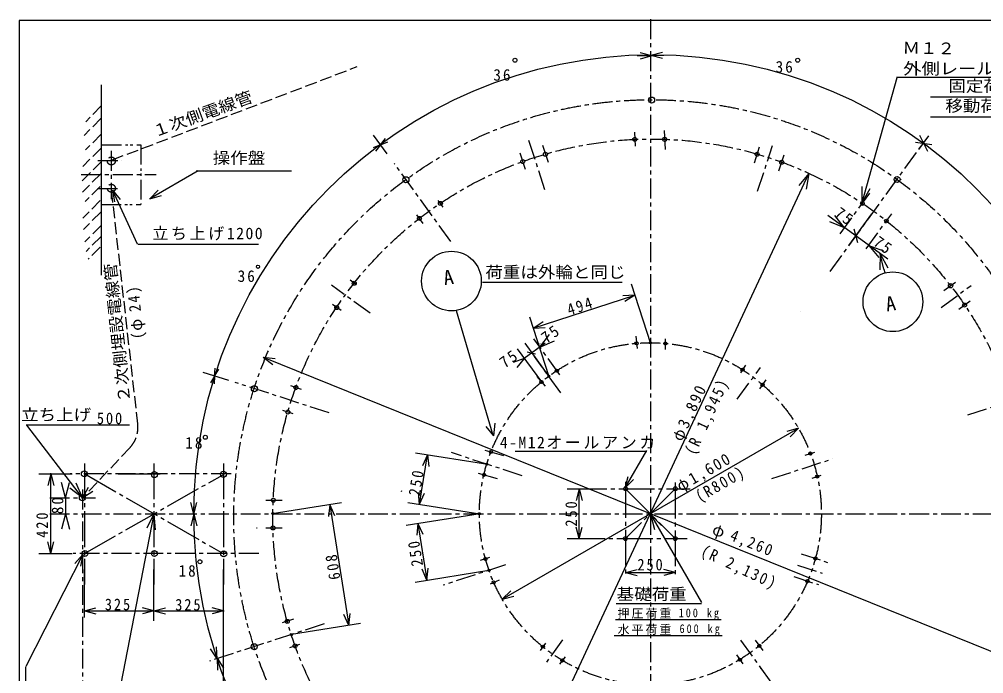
# Model space of a CAD drawing. Units: millimetres, scale not verified. Extents: x -3950 to 3950, y -2759 to 2747.
# Drawn here: x -3950 to 897, y -542 to 2747 of the extents above; entities that cross this region are included whole.
import ezdxf
from ezdxf.enums import TextEntityAlignment as Align

# ---------------------------------------------------------------- set-up
doc = ezdxf.new("R2010")
doc.units = ezdxf.units.MM
doc.header["$LTSCALE"] = 20
doc.header["$PDMODE"] = 32
doc.header["$PDSIZE"] = 10
for name, pattern in [('CHAIN1', [8, 5, -1, 1, -1]), ('CHAIN2', [12, 9, -1, 1, -1]), ('DASHED3', [4, 3, -1]), ('DOUBLE_CHAIN1', [8.8, 5, -1, 0.6, -0.6, 0.6, -1])]:
    doc.linetypes.add(name, pattern=pattern)
doc.layers.add('0-0', color=7, linetype='Continuous')
doc.styles.add('ＭＳ ゴシック', font='')
doc.styles.get('ＭＳ ゴシック').set_extended_font_data('MS Gothic')

msp = doc.modelspace()

# ---------------------------------------------------------------- linework, layer by layer
at = {"layer": '0-0', "linetype": 'CHAIN1'}
for p, q in [((-778.12, 2746.88), (-778.12, 256.83)), ((-708.45, 2188.21), (-703.54, 2092.9)), ((-1307.75, 1889.91), (-1391.99, 2149.17)), ((-858.25, 2180.5), (-854.62, 2109.89)), ((124.9, 1478.79), (601.41, 2134.65)), ((-3488.29, 2085.46), (-3488.29, 1843.39)), ((-1320.41, 2114.17), (-1291.86, 2028.65)), ((-255.14, 2026.35), (-229.04, 2106.69)), ((-238.82, 1882.43), (-163.87, 2113.1)), ((-3555.41, 2036.74), (-3434.37, 2036.74)), ((-1434.24, 2076.17), (-1406.69, 1993.65)), ((-132, 1984.66), (-105.4, 2066.51)), ((-1780.73, 1630.44), (-2065, 2021.7)), ((-3639.39, 1966.74), (-3262.58, 1966.74)), ((-3556.8, 1896.74), (-3441.33, 1896.74)), ((175.98, 1668.19), (325.36, 1873.79)), ((-1819.06, 1802.28), (-1843.85, 1836.4)), ((-1919.92, 1719.93), (-1951.65, 1763.61)), ((307.07, 1593.42), (435.41, 1770.07)), ((-2186.96, 1270.19), (-2380.6, 1410.88)), ((-2255.86, 1412.96), (-2286.73, 1435.39)), ((683.02, 1299.27), (834.33, 1409.2)), ((697.68, 1384.09), (755.35, 1425.98)), ((-2332.26, 1283.05), (-2375.27, 1314.3)), ((773.16, 1290.6), (829.3, 1331.39)), ((-1232.38, 960.76), (-1363.99, 1141.91)), ((-1332.29, 1115.29), (-1333.35, 1116.75)), ((-851.32, 1153.73), (-843.91, 1093.36)), ((-703.12, 1141.76), (-703.12, 1088.15)), ((-1227.93, 869.57), (-1360.33, 1051.81)), ((-341.11, 837.38), (-224.94, 997.28)), ((-299.12, 1009.36), (-325.05, 970.2)), ((-2392.17, 768.63), (-2864.96, 922.25)), ((-1349.12, 951.21), (-1306.38, 902.52)), ((-228.31, 890.56), (-195.67, 935.48)), ((816.88, 758.77), (1459.28, 967.49)), ((-2530.72, 887.25), (-2584.98, 904.88)), ((-2573.27, 764.39), (-2626.09, 781.55)), ((-1422.46, 453.56), (-1778.37, 569.2)), ((-1610.77, 581.09), (-1515.73, 554.67)), ((-167.78, 438.83), (138.03, 538.19)), ((-0.74, 556.19), (48.86, 572.31)), ((-2885.85, 462.5), (-3694.18, 462.5)), ((-1642.91, 465.48), (-1547.87, 439.05)), ((35.08, 441.66), (80.07, 456.28)), ((-3796.88, 342.5), (-3566.25, 342.5)), ((-3633, 383.96), (-3633, -2411.23)), ((-639.69, 348.72), (-639.65, 348.75)), ((-2710.23, 330.66), (-2629.04, 330.66)), ((-3796.88, 262.5), (1640.09, 262.5)), ((-778.12, 256.83), (-778.12, -2582.49)), ((-2758.52, 191.35), (-2754.41, 191.47)), ((-2710.23, 190.66), (-2629.04, 190.66)), ((-2746.14, 62.5), (-3679.78, 62.5)), ((-20.51, 60.81), (125.95, 13.22)), ((-1506.75, 4.68), (-1820.27, -97.19)), ((-1586.65, 41.81), (-1633.72, 26.51)), ((-39.05, 3.74), (85.6, -36.76)), ((-1582.19, -89.55), (-1536.63, -70.01)), ((-57.6, -53.32), (67.06, -93.82)), ((-2571.18, -267.57), (-2629.45, -286.5)), ((-2418.25, -291.48), (-2993.57, -478.42)), ((-1305.57, -387.73), (-1332.52, -424.82)), ((-1219.79, -371.74), (-1300.65, -483.04)), ((-325.79, -372.63), (-222.01, -515.48)), ((-251.2, -373.22), (-213.55, -425.04)), ((-2540.95, -394.44), (-2591.29, -410.8)), ((-1206.95, -456.15), (-1234.2, -493.66)), ((-345.84, -447.12), (-312.73, -492.69)), ((-227.78, -507.53), (-172.04, -584.25))]:
    msp.add_line(p, q, dxfattribs=at)
at = {"layer": '0-0'}
for p, q in [((-770.89, 2562.81), (-828.84, 2578.34)), ((-774.93, 2566.85), (-716.97, 2582.38)), ((-770.89, 2562.81), (-843.64, 2562.81)), ((-770.89, 2562.81), (-828.84, 2547.28)), ((-774.93, 2566.85), (-710.25, 2566.85)), ((-774.93, 2566.85), (-716.97, 2551.32)), ((285.78, 1827.04), (462.57, 2454.25)), ((459.15, 2456.52), (1604.03, 2456.52)), ((-3538.29, 2417.07), (-3538.29, 1461.27)), ((629.54, 2356.52), (1604.03, 2356.52)), ((629.54, 2256.52), (1604.03, 2256.52)), ((574.57, 2164.9), (614.23, 2084.71)), ((554.41, 2129.14), (635.83, 2118.45)), ((-3060.39, 1985.12), (-2582.49, 1985.12)), ((-1588.87, -1476.09), (19.19, 1972.41)), ((19.19, 1972.41), (-32.24, 1911.13)), ((19.19, 1972.41), (5.3, 1893.62)), ((285.78, 1827.04), (286.82, 1907.03)), ((285.78, 1827.04), (326.68, 1895.79)), ((-3482.05, 1887.99), (-3357.61, 1618.35)), ((-3482.05, 1887.99), (-3443.67, 1841.88)), ((-3482.05, 1887.99), (-3471.87, 1828.86)), ((-3293.66, 1845.14), (-3235.71, 1860.67)), ((414.93, 1541.78), (113.83, 1760.53)), ((198.13, 1699.06), (148.38, 1761.71)), ((219.79, 1609.39), (335.49, 1768.65)), ((198.13, 1699.06), (123.72, 1728.45)), ((198.13, 1699.06), (190.51, 1704.7)), ((244.96, 1693.72), (263.2, 1625.97)), ((-3354.49, 1617.51), (-2747.92, 1617.51)), ((319.24, 1610.95), (336.51, 1598.86)), ((319.24, 1610.95), (394.42, 1583.6)), ((319.24, 1610.95), (370.67, 1549.67)), ((377.62, 1567.59), (375.39, 1487.63)), ((396.1, 1491.45), (399.75, 1474.77)), ((-1622.21, 1425.33), (-920.58, 1425.33)), ((-874.46, 1417.99), (-776.89, 1117.7)), ((-1367.22, 1194.8), (-855.92, 1360.93)), ((-855.92, 1360.93), (-915.84, 1357.79)), ((-855.92, 1360.93), (-906.24, 1328.25)), ((-1754.39, 1283.41), (-1569.86, 657.7)), ((-1385.77, 1251.86), (-1288.19, 951.57)), ((-1367.22, 1194.8), (-1316.9, 1227.48)), ((-1367.22, 1194.8), (-1307.31, 1197.94)), ((-1333.46, 1099.79), (-1285.37, 1163.72)), ((-1307.14, 1119.08), (-1411.79, 1043.04)), ((-1409.18, 1119.1), (-1288.06, 952.39)), ((-1333.46, 1099.79), (-1259.85, 1131.11)), ((-778.15, 1121.42), (-779.25, 1125.02)), ((-1447.06, 1091.58), (-1325.93, 924.87)), ((-1397.02, 1075.98), (-1355.43, 1065.07)), ((-1333.46, 1099.79), (-1330.11, 1102.42)), ((-2723.92, 1048.81), (-2664.37, 1041.5)), ((-2723.92, 1048.81), (-2676.01, 1012.7)), ((-1411.79, 1043.04), (-1467.8, 1021.54)), ((-1411.79, 1043.04), (-1449.55, 996.41)), ((-1288.72, 953.29), (-1290.98, 960.85)), ((-3396, 707.66), (-3915.1, 707.66)), ((-3633, 342.5), (-3911.8, 707.78)), ((-1604.45, 700.59), (-1566.26, 653.71)), ((-1565.06, 653.9), (-1557.95, 717.8)), ((-1522.36, -167.75), (-33.66, 691.75)), ((-33.66, 691.75), (-91.62, 676.22)), ((-33.66, 691.75), (-76.09, 649.32)), ((-3052.55, 620.01), (-3051.21, 621.59)), ((-1957.76, 567.99), (-1595.43, 510.6)), ((-1937.86, 310.07), (-1898.5, 558.61)), ((-1898.5, 558.61), (-1922.9, 503.79)), ((-1898.5, 558.61), (-1892.23, 498.93)), ((-796.58, 575.43), (-1458.39, 575.43)), ((-904.92, 391.73), (-796.35, 579.78)), ((-1600.39, 511.29), (-1607.56, 512.48)), ((-3851.21, 462.5), (-3684.44, 462.5)), ((-3791.21, 462.5), (-3806.74, 404.54)), ((-3791.21, 462.5), (-3806.74, 404.54)), ((-3791.21, 62.5), (-3791.21, 465.31)), ((-3791.21, 463.74), (-3791.21, 462.5)), ((-3791.21, 462.5), (-3775.68, 404.54)), ((-3791.21, 462.5), (-3775.68, 404.54)), ((-904.92, 391.73), (-889.39, 449.69)), ((-3717.82, 342.5), (-3738.53, 419.77)), ((-3717.82, 342.5), (-3697.12, 419.77)), ((-3633, 342.5), (-3696.35, 391.36)), ((-3633, 342.5), (-3663.43, 416.49)), ((-904.92, 391.73), (-862.49, 434.16)), ((-3717.82, 342.5), (-3717.82, 262.5)), ((-1937.86, 310.07), (-1944.13, 369.74)), ((-1937.86, 310.07), (-1913.46, 364.88)), ((-1195.95, 387.5), (-1083.54, 387.5)), ((-1135.95, 387.5), (-1151.48, 329.54)), ((-1135.95, 137.5), (-1135.95, 387.5)), ((-1135.95, 387.5), (-1120.42, 329.54)), ((-3072.4, 260.25), (-3087.93, 318.2)), ((-3072.4, 260.25), (-3056.87, 318.2)), ((-3072.4, 260.25), (-3072.4, 298.15)), ((-2330.59, 317.12), (-2678.65, 262)), ((-2389.86, 307.74), (-2396.13, 248.07)), ((-2389.86, 307.74), (-2293.68, -299.47)), ((-2389.86, 307.74), (-2365.45, 252.93)), ((-1997.12, 319.46), (-1634.79, 262.07)), ((-3717.82, 262.5), (-3738.53, 185.23)), ((-3717.82, 262.5), (-3697.12, 185.23)), ((-3273, 261.3), (-3545.27, -1129.88)), ((-3273, 261.3), (-3308.16, 189.44)), ((-3273, 261.3), (-3267.52, 181.49)), ((-3072.4, 260.25), (-3087.93, 202.29)), ((-3072.4, 260.25), (-3072.4, 225.25)), ((-3072.4, 260.25), (-3056.87, 202.29)), ((-2675.45, 262.64), (-2670.3, 263.6)), ((-2005.25, 204.26), (-1634.33, 263)), ((-1637.55, 262.52), (-1642.03, 262.38)), ((-777.82, 260.09), (-521.15, -184.48)), ((-777.82, 260.09), (-721.26, 203.52)), ((-777.82, 260.09), (-757.12, 182.82)), ((-1945.99, 213.64), (-1952.26, 153.97)), ((-1945.99, 213.64), (-1900.84, -71.46)), ((-1945.99, 213.64), (-1921.59, 158.83)), ((-1135.95, 137.5), (-1151.48, 195.46)), ((-1135.95, 137.5), (-1120.42, 195.46)), ((-3791.21, 62.5), (-3806.74, 120.46)), ((-3791.21, 62.5), (-3775.68, 120.46)), ((-1195.95, 137.5), (-1083.54, 137.5)), ((-3630.07, 56.93), (-3916.7, -505.08)), ((-3851.21, 62.5), (-3684.44, 62.5)), ((-3630.07, 56.93), (-3670.24, 12.36)), ((-3630.07, 56.93), (-3642.57, -1.75)), ((-3623, -259.51), (-3623, -18.53)), ((-3273, -276.49), (-3273, -18.53)), ((-2923, -1103.89), (-2923, -18.53)), ((-1960.1, -80.85), (-1589.17, -22.1)), ((-1900.84, -71.46), (-1925.24, -16.65)), ((-1900.84, -71.46), (-1894.56, -11.79)), ((-1589.08, -22.15), (-1595.14, -23.23)), ((-903.12, -33.4), (-845.17, -17.87)), ((-903.12, -33.4), (-653.12, -33.4)), ((-903.12, -33.4), (-845.17, -48.93)), ((-653.12, -33.4), (-711.08, -17.87)), ((-653.12, -33.4), (-711.08, -48.93)), ((-1522.36, -167.75), (-1479.93, -125.33)), ((-1522.36, -167.75), (-1464.41, -152.22)), ((-520.34, -190.51), (-949.48, -190.51)), ((-3623, -225.48), (-3565.05, -209.95)), ((-3623, -225.48), (-3273, -225.48)), ((-3623, -225.48), (-3565.05, -241.01)), ((-3273, -225.48), (-3330.96, -209.95)), ((-3273, -225.48), (-3330.96, -241.01)), ((-3273, -225.48), (-3215.05, -209.95)), ((-3273, -225.48), (-3215.05, -241.01)), ((-3273, -225.48), (-2919.88, -225.48)), ((-2923, -225.48), (-2980.96, -209.95)), ((-2923, -225.48), (-2980.96, -241.01)), ((-2923, -225.48), (-2921.66, -225.48)), ((-2293.68, -299.47), (-2287.41, -239.8)), ((-2234.42, -290.08), (-2582.47, -345.21)), ((-2293.68, -299.47), (-2318.09, -244.65)), ((-422.62, -270.51), (-953.78, -270.51)), ((-2582.68, -345.37), (-2576.7, -344.67)), ((-416.94, -350.51), (-960.21, -350.51)), ((-2955.42, -466.84), (-2988.47, -416.77)), ((-2955.42, -466.84), (-2959.01, -406.95)), ((-2955.42, -463.84), (-2947.9, -487.87)), ((-2955.42, -463.84), (-2923.31, -514.52)), ((-2955.42, -463.84), (-2952.95, -523.79)), ((-3918.75, -506.25), (-3918.75, -721.88))]:
    msp.add_line(p, q, dxfattribs=at)
at = {"layer": '0-0', "linetype": 'DASHED3'}
for p, q in [((-3483.15, 2040.26), (-2251.64, 2508.97)), ((-3538.38, 2312.1), (-3616.28, 2232.02)), ((-3538.38, 2249.34), (-3624.19, 2163.52)), ((-3538.38, 2169.27), (-3617.37, 2090.27)), ((-3538.38, 2100.01), (-3630.41, 2007.98)), ((-3536.21, 2032.93), (-3633.81, 1935.33)), ((-3540.54, 1970.17), (-3632.57, 1878.14)), ((-3542.71, 1907.41), (-3619.54, 1830.58)), ((-3354.34, 713.49), (-3487.23, 1894.82)), ((-3542.71, 1835.99), (-3630.36, 1748.34)), ((-3540.54, 1777.56), (-3627.35, 1690.76)), ((-3538.38, 1710.48), (-3621.07, 1627.79)), ((-3540.54, 1654.21), (-3614.63, 1580.12)), ((-3542.71, 1602.27), (-3603.34, 1541.64)), ((-3394.42, 593.65), (-3630.74, 343.78)), ((-3630.74, 343.78), (-3592.69, 414.15)), ((-3630.74, 343.78), (-3562.6, 385.7))]:
    msp.add_line(p, q, dxfattribs=at)
at = {"layer": '0-0', "color": 4}
for p, q in [((-2100.44, 2070.11), (-2169.61, 2164.58)), ((-2100.44, 2070.11), (-2169.61, 2164.58)), ((-2134.17, 2116.17), (-2109.11, 2147.35)), ((571.1, 2092.96), (621.48, 2161.44)), ((571.1, 2092.96), (621.48, 2161.44)), ((-2134.17, 2116.17), (-2171.46, 2101.7)), ((-2134.17, 2116.17), (-2159.23, 2085)), ((-2134.17, 2116.17), (-2096.87, 2130.64)), ((-21.01, 1278.51), (-20.99, 1278.53)), ((-2723.92, 1048.81), (1170.25, -524.54)), ((-2897, 931.9), (-3025.25, 972.46)), ((-2897, 931.9), (-3025.25, 972.46)), ((-2968.05, 954.37), (-2966.27, 994.33)), ((-2968.05, 954.37), (-2946.53, 988.09)), ((-2968.05, 954.37), (-2989.56, 920.65)), ((-2968.05, 954.37), (-2969.82, 914.41)), ((-3452.41, 462.5), (-3241.12, 462.5)), ((-2026.35, 374.8), (-2030.74, 375.25))]:
    msp.add_line(p, q, dxfattribs=at)
at = {"layer": '0-0', "linetype": 'DOUBLE_CHAIN1'}
for p, q in [((-3535.93, 2116.74), (-3338.29, 2116.74)), ((-3338.29, 2116.74), (-3338.29, 1816.74)), ((-3538.71, 1816.74), (-3338.29, 1816.74))]:
    msp.add_line(p, q, dxfattribs=at)
at = {"layer": '0-0', "linetype": 'CHAIN2'}
for p, q in [((-3623, 514.88), (-3623, -92.73)), ((-3273, 514.88), (-3273, -92.73)), ((-2923, 514.88), (-2923, -92.73)), ((-3623, 62.5), (-2925.73, 458.55)), ((-3620.39, 462.15), (-2925.73, 62.63)), ((-903.12, 422.03), (-903.12, -55.33)), ((-653.12, 418.45), (-653.12, -59.62)), ((-1176.45, 387.5), (-578.52, 387.5)), ((-903.12, 387.5), (-654.15, 138.53)), ((-653.12, 387.5), (-902.94, 137.69)), ((-1185.98, 137.5), (-592.81, 137.5))]:
    msp.add_line(p, q, dxfattribs=at)
at = {"layer": '0-0'}
msp.add_lwpolyline([(-3950, -2759.38), (3950, -2759.38), (3950, 2740.62), (-3950, 2740.62)], close=True, dxfattribs=at)
for points in [[(-3051.2, 1985.12), (-3293.66, 1845.14), (-3251.24, 1887.56)], [(395.85, 1491.09), (377.62, 1567.59), (415.67, 1497.22)]]:
    msp.add_lwpolyline(points, dxfattribs=at)
for centre, radius in [((-766.95, 262.81), 2306), ((-1458.57, 2541.41), 10), ((-37.43, 2541.41), 10), ((-771.64, 2341.1), 15), ((-856.36, 2143.14), 10), ((-706.21, 2143.59), 10), ((-1419.33, 2032.24), 10), ((-1305.65, 2068.58), 10), ((-241.51, 2068.88), 10), ((-117.81, 2028.36), 10), ((-2006.42, 1940.76), 15), ((462.1, 1942.05), 15), ((-1833.45, 1822.11), 10), ((287.81, 1820.97), 9), ((-1938.65, 1745.87), 10), ((408.35, 1733.33), 9), ((-1777.85, 1431.56), 150), ((-2750.41, 1503.38), 8), ((440.76, 1327.35), 150), ((-2266.68, 1420.38), 10), ((731.03, 1407.98), 11), ((801.05, 1310.41), 10), ((-2354.54, 1298.6), 10), ((-847.31, 1118.71), 8), ((-702.98, 1117.7), 8), ((-1247.8, 981.14), 8), ((-314.74, 985.91), 8), ((-1325.56, 924.09), 8), ((-2768.49, 890.56), 15), ((-2559.68, 896.25), 10), ((-213.99, 910.1), 8), ((-2600.13, 772.85), 10), ((-3014.9, 646.54), 10), ((-1579.07, 572.54), 8), ((26.32, 564.93), 8), ((-3622.96, 462.66), 15), ((-3270.55, 459), 15), ((-2923.9, 460.52), 15), ((-1614.59, 457.75), 8), ((60.31, 449.18), 8), ((-902.99, 387.55), 10), ((-652.93, 387.63), 10), ((-3632.89, 342.64), 15), ((-2673.36, 330.41), 10), ((-2674.97, 190.71), 10), ((-903.14, 137.61), 10), ((-653.3, 137.61), 10), ((-3620.25, 62.17), 15), ((-3270.55, 62.17), 15), ((-2922.38, 60.65), 15), ((-3042.15, 20.95), 10), ((-1607.29, 34.8), 8), ((51.7, 37.32), 8), ((-1565.76, -82.15), 8), ((11.45, -76.25), 8), ((-2602.95, -278.71), 10), ((-2769.1, -405.9), 15), ((-2563.4, -401.65), 10), ((-1318.47, -405.65), 8), ((-230.69, -401.4), 8), ((-1220.35, -474.92), 8), ((-328.15, -471.17), 8)]:
    msp.add_circle(centre, radius, dxfattribs=at)
at = {"layer": '0-0', "linetype": 'CHAIN1'}
for centre, radius in [((-771.95, 242.67), 2100), ((-773.08, 242.67), 1902.5), ((-778.01, 262), 859.5)]:
    msp.add_circle(centre, radius, dxfattribs=at)
at = {"layer": '0-0', "linetype": 'DASHED3'}
for centre in [(-3487.14, 2034.92), (-3487.14, 1897.8)]:
    msp.add_circle(centre, 20, dxfattribs=at)
at = {"layer": '0-0'}
msp.add_arc((467.24, 1938.63), 15, 5.9117, 10.79012, dxfattribs=at)
at = {"layer": '0-0', "linetype": 'DASHED3'}
msp.add_arc((-3503.4, 696.72), 150, 316.59517, 6.41833, dxfattribs=at)
at = {"layer": '0-0'}
for p in [(-778.15, 1121.42), (-1288.72, 953.29), (-1600.39, 511.29), (-2675.45, 262.64), (-1637.55, 262.52), (-1589.08, -22.15), (-2582.68, -345.37)]:
    msp.add_point(p, dxfattribs=at)

# ---------------------------------------------------------------- texts
at = {"layer": '0-0', "style": 'ＭＳ ゴシック', "width": 1.1}
for s, rotation, p in [('Ｍ１２', 359, (488.4, 2557.58)), ('１次側電線管', 20, (-3261.37, 2136.8)), ('２次側埋設電線管', 96, (-3374.26, 825.62))]:
    msp.add_text(s, height=58.65, rotation=rotation, dxfattribs=at).set_placement(p, align=Align.BOTTOM_LEFT)
at = {"layer": '0-0', "style": 'ＭＳ ゴシック'}
for s, width, p in [('外側レールアンカー20カ所', 1.15, (492.44, 2452.48)), ('固定荷重', 1.1, (719.6, 2365.26)), ('移動荷重', 1.1, (704.59, 2265.19)), ('操作盤', 1.1, (-2977.68, 2003.5)), ('荷重は外輪と同じ', 1.1, (-1607.48, 1429.54)), ('立ち上げ', 1.1, (-3940.78, 712.87)), ('基礎荷重', 1.1, (-947.34, -188.37))]:
    msp.add_text(s, height=58.65, dxfattribs=dict(at, width=width)).set_placement(p, align=Align.BOTTOM_LEFT)
at = {"layer": '0-0', "color": 3, "style": 'ＭＳ ゴシック'}
for p in [(-1809.03, 1388.66), (413.99, 1256.66)]:
    msp.add_text('A', height=73.31, rotation=9, dxfattribs=at).set_placement(p, align=Align.BOTTOM_LEFT)
at = {"layer": '0-0', "style": 'ＭＳ ゴシック'}
for rotation, p in [(96, (-3312.2, 1185.71)), (340, (-478.8, 144.5))]:
    msp.add_text('φ', height=58.65, rotation=rotation, dxfattribs=at).set_placement(p, align=Align.BOTTOM_LEFT)
at = {"layer": '0-0', "attachment_point": 7, "style": 'ＭＳ ゴシック'}
for s, insert, char_height in [('\\T1.27;\\W0.95;36', (-148.39, 2477.92), 58.65), ('\\T1.27;\\W0.95;36', (-1567.19, 2437.5), 58.65), ('\\T1.17;立ち上げ1200', (-3280.96, 1635.89), 58.65), ('\\T1.27;\\W0.95;36', (-2852.35, 1426.24), 58.65), ('\\T1.27;\\W0.9;500', (-3559.88, 711.4), 58.65), ('\\T1.27;\\W0.95;18', (-3115.54, 588.18), 58.65), ('\\T1.17;4-M12オールアンカ', (-1534.79, 588.18), 58.65), ('\\T1.27;\\W0.95;18', (-3149.46, -54.86), 58.65), ('\\T1.27;\\W0.9;250', (-843.12, -23.4), 58.65), ('\\T1.27;\\W0.9;325', (-3519.98, -223.69), 58.65), ('\\T1.27;\\W0.9;325', (-3166.14, -225.22), 58.65), ('\\T1.17;押圧荷重', (-943.05, -265.62), 43.99), ('\\T1.39;\\W0.85;100\\~kg', (-635.52, -272.19), 43.99), ('\\T1.17;水平荷重', (-943.05, -347.15), 43.99), ('\\T1.39;\\W0.85;600\\~kg', (-631.26, -351.67), 43.99)]:
    msp.add_mtext(s, dxfattribs=dict(at, insert=insert, char_height=char_height))
at = {"layer": '0-0', "char_height": 58.65, "attachment_point": 7, "style": 'ＭＳ ゴシック'}
for s, insert, rotation in [('\\T1.27;\\W0.95;75', (142.55, 1759.82), 324), ('\\T1.27;\\W0.95;75', (337.46, 1614.24), 324), ('\\T1.28;\\W0.9;(\\~\\~24)', (-3308.18, 1144.78), 96), ('\\T1.27;\\W0.9;494', (-1184.85, 1256.89), 18), ('\\T1.27;\\W0.95;75', (-1299.61, 1114.79), 36), ('\\T1.27;\\W0.95;75', (-1508.99, 990.12), 36), ('\\T1.28;\\W0.9;(R\\~1,945)', (-540.7, 546.01), 65), ('\\T1.23;\\W0.95;φ3,890', (-606.12, 614.64), 65), ('\\T1.23;\\W0.95;φ1,600', (-618.01, 357.48), 30), ('\\T1.28;\\W0.9;(R800)', (-522.08, 305.19), 30), ('\\T1.27;\\W0.9;250', (-1935.68, 348.8), 81), ('\\T1.27;\\W0.95;80', (-3727.82, 260), 90), ('\\T1.27;\\W0.9;250', (-1145.95, 197.5), 90), ('\\T1.27;\\W0.9;420', (-3805.43, 141.49), 90), ('\\T1.28;\\W0.9;4,260', (-387.84, 116.94), 338), ('\\T1.27;\\W0.9;250', (-1919.23, 3.45), 99), ('\\T1.28;\\W0.9;(R\\~2,130)', (-535.97, 40.32), 335), ('\\T1.27;\\W0.9;608', (-2334.35, -64.32), 99)]:
    msp.add_mtext(s, dxfattribs=dict(at, insert=insert, rotation=rotation))

doc.saveas('drawing.dxf')
